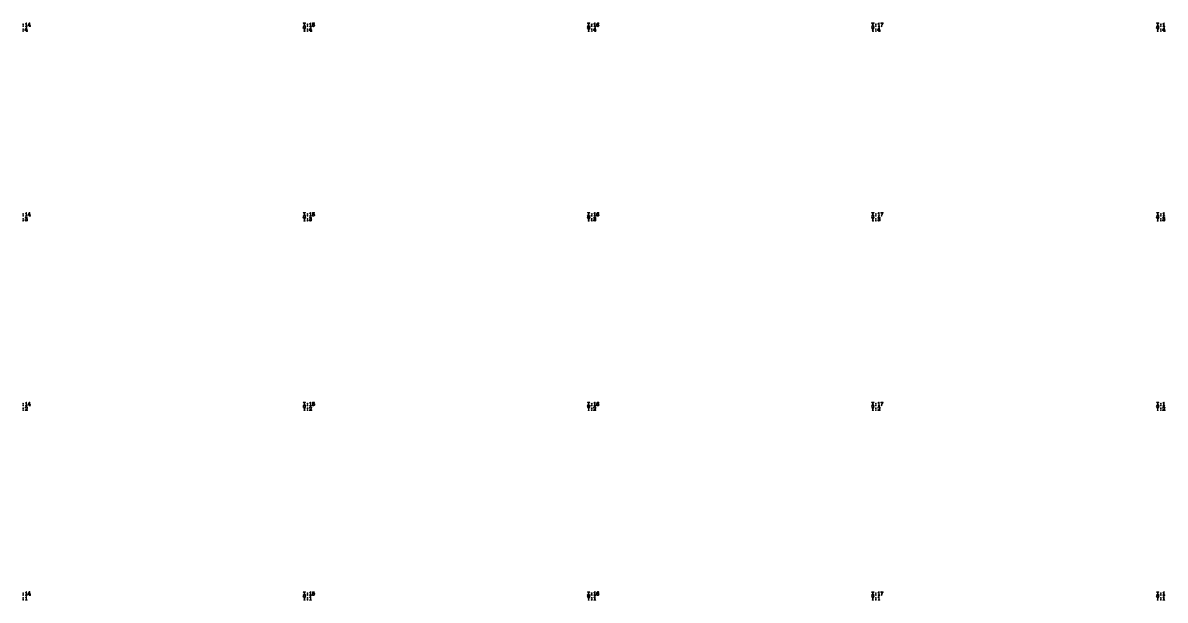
# Model space of a CAD drawing. Extents: x 3411 to 238236, y 6926 to 86361.
# Drawn here: x 175054 to 187104, y 19673 to 25762 of the extents above; entities that cross this region are included whole.
import ezdxf

# ---------------------------------------------------------------- set-up
doc = ezdxf.new("R2010")
doc.units = 13
doc.header["$MEASUREMENT"] = 0
doc.layers.add('L3D0 Base', color=3, linetype='Continuous')

msp = doc.modelspace()

# ---------------------------------------------------------------- linework, layer by layer
at = {"layer": 'L3D0 Base', "lineweight": 0}
for points in [[(175058, 25751), (175055, 25749), (175054, 25746), (175055, 25743), (175058, 25741), (175061, 25743), (175062, 25746), (175061, 25749)], [(175058, 25731), (175055, 25730), (175054, 25727), (175055, 25724), (175058, 25723), (175061, 25724), (175062, 25727), (175061, 25730)], [(175058, 25700), (175055, 25699), (175054, 25696), (175055, 25693), (175058, 25692), (175061, 25693), (175062, 25696), (175061, 25699)], [(175058, 25681), (175055, 25680), (175054, 25677), (175055, 25674), (175058, 25672), (175061, 25674), (175062, 25677), (175061, 25680)], [(175094, 25713), (175093, 25713), (175091, 25712), (175089, 25711), (175076, 25689), (175075, 25686), (175076, 25684), (175079, 25683), (175093, 25683), (175093, 25678), (175089, 25678), (175087, 25674), (175089, 25672), (175100, 25672), (175104, 25674), (175103, 25677), (175102, 25677), (175100, 25678), (175097, 25678), (175097, 25683), (175101, 25683), (175104, 25685), (175101, 25688), (175097, 25688), (175081, 25688), (175093, 25707), (175097, 25710), (175097, 25712)], [(175091, 25762), (175089, 25761), (175087, 25757), (175082, 25755), (175080, 25752), (175089, 25752), (175089, 25727), (175083, 25727), (175080, 25725), (175083, 25723), (175098, 25723), (175101, 25725), (175100, 25727), (175100, 25727), (175098, 25727), (175093, 25727), (175093, 25759)], [(175080, 25752), (175082, 25750), (175083, 25750), (175089, 25752)], [(175097, 25710), (175093, 25707), (175093, 25688), (175081, 25688), (175097, 25688)], [(175126, 25762), (175125, 25762), (175123, 25762), (175122, 25761), (175108, 25738), (175107, 25736), (175108, 25734), (175111, 25733), (175125, 25733), (175125, 25727), (175122, 25727), (175119, 25725), (175122, 25723), (175132, 25723), (175135, 25725), (175135, 25727), (175134, 25727), (175132, 25727), (175129, 25727), (175129, 25733), (175134, 25733), (175136, 25735), (175134, 25738), (175129, 25738), (175113, 25738), (175125, 25757), (175129, 25759), (175129, 25762)], [(175129, 25759), (175125, 25757), (175125, 25738), (175113, 25738), (175129, 25738)], [(178019, 25712), (178012, 25712), (178009, 25710), (178012, 25707), (178013, 25707), (178022, 25688), (178024, 25694), (178019, 25707), (178021, 25710)], [(178022, 25743), (178014, 25727), (178012, 25727), (178010, 25725), (178012, 25723), (178019, 25723), (178022, 25725), (178019, 25727), (178024, 25738)], [(178019, 25762), (178013, 25762), (178011, 25759), (178013, 25757), (178015, 25757), (178022, 25743), (178024, 25738), (178029, 25727), (178027, 25727), (178027, 25725), (178029, 25723), (178036, 25723), (178039, 25725), (178036, 25727), (178035, 25727), (178026, 25743), (178024, 25749), (178020, 25757), (178022, 25759)], [(178036, 25712), (178030, 25712), (178027, 25710), (178029, 25707), (178024, 25694), (178022, 25688), (178022, 25678), (178021, 25678), (178018, 25674), (178019, 25673), (178019, 25673), (178021, 25672), (178028, 25672), (178031, 25674), (178030, 25677), (178029, 25677), (178028, 25678), (178027, 25678), (178027, 25688), (178036, 25707), (178036, 25707), (178040, 25710)], [(178034, 25762), (178028, 25762), (178025, 25759), (178027, 25757), (178024, 25749), (178026, 25743), (178033, 25757), (178034, 25757), (178037, 25759)], [(178057, 25751), (178054, 25749), (178052, 25746), (178054, 25743), (178057, 25741), (178059, 25743), (178061, 25746), (178059, 25749)], [(178057, 25731), (178054, 25730), (178052, 25727), (178054, 25724), (178057, 25723), (178059, 25724), (178061, 25727), (178059, 25730)], [(178057, 25700), (178054, 25699), (178052, 25696), (178054, 25693), (178057, 25692), (178059, 25693), (178061, 25696), (178059, 25699)], [(178057, 25681), (178054, 25680), (178052, 25677), (178054, 25674), (178057, 25672), (178059, 25674), (178061, 25677), (178059, 25680)], [(178093, 25713), (178091, 25713), (178089, 25712), (178089, 25711), (178075, 25689), (178074, 25686), (178075, 25684), (178077, 25683), (178092, 25683), (178092, 25678), (178089, 25678), (178086, 25674), (178089, 25672), (178099, 25672), (178102, 25674), (178101, 25677), (178100, 25677), (178099, 25678), (178096, 25678), (178096, 25683), (178100, 25683), (178103, 25685), (178100, 25688), (178096, 25688), (178079, 25688), (178092, 25707), (178096, 25710), (178095, 25712)], [(178089, 25762), (178087, 25761), (178086, 25757), (178082, 25755), (178079, 25752), (178087, 25752), (178087, 25727), (178082, 25727), (178079, 25725), (178082, 25723), (178097, 25723), (178100, 25725), (178100, 25727), (178098, 25727), (178097, 25727), (178092, 25727), (178092, 25759)], [(178079, 25752), (178081, 25750), (178082, 25750), (178087, 25752)], [(178096, 25710), (178092, 25707), (178092, 25688), (178079, 25688), (178096, 25688)], [(178110, 25735), (178109, 25734), (178107, 25732), (178108, 25730), (178111, 25725), (178114, 25723), (178120, 25722), (178124, 25723), (178130, 25726), (178120, 25727), (178117, 25727), (178113, 25730), (178114, 25732), (178113, 25734)], [(178128, 25762), (178113, 25762), (178110, 25761), (178110, 25759), (178110, 25742), (178110, 25741), (178110, 25739), (178112, 25739), (178114, 25740), (178116, 25741), (178121, 25743), (178130, 25744), (178115, 25746), (178115, 25757), (178128, 25757), (178131, 25759), (178131, 25761), (178130, 25762)], [(178121, 25748), (178121, 25748), (178115, 25746), (178130, 25744), (178127, 25746)], [(178130, 25744), (178121, 25743), (178122, 25743), (178127, 25741), (178127, 25741), (178128, 25734), (178128, 25734), (178126, 25729), (178125, 25728), (178120, 25727), (178130, 25726), (178132, 25729), (178134, 25734), (178133, 25739)], [(181020, 25743), (181012, 25727), (181011, 25727), (181008, 25725), (181011, 25723), (181018, 25723), (181020, 25725), (181018, 25727), (181022, 25738)], [(181017, 25712), (181011, 25712), (181008, 25710), (181011, 25707), (181011, 25707), (181020, 25688), (181023, 25694), (181017, 25707), (181020, 25710)], [(181018, 25762), (181012, 25762), (181009, 25759), (181012, 25757), (181013, 25757), (181020, 25743), (181022, 25738), (181028, 25727), (181025, 25727), (181025, 25725), (181028, 25723), (181034, 25723), (181037, 25725), (181034, 25727), (181033, 25727), (181025, 25743), (181022, 25749), (181018, 25757), (181021, 25759)], [(181035, 25712), (181029, 25712), (181025, 25710), (181029, 25707), (181023, 25694), (181020, 25688), (181020, 25678), (181019, 25678), (181016, 25674), (181017, 25673), (181018, 25673), (181019, 25672), (181026, 25672), (181029, 25674), (181029, 25677), (181028, 25677), (181026, 25678), (181025, 25678), (181025, 25688), (181034, 25707), (181035, 25707), (181038, 25710)], [(181032, 25762), (181026, 25762), (181023, 25759), (181026, 25757), (181022, 25749), (181025, 25743), (181032, 25757), (181032, 25757), (181036, 25759)], [(181055, 25751), (181052, 25749), (181050, 25746), (181052, 25743), (181055, 25741), (181058, 25743), (181059, 25746), (181058, 25749)], [(181055, 25731), (181052, 25730), (181050, 25727), (181052, 25724), (181055, 25723), (181058, 25724), (181059, 25727), (181058, 25730)], [(181055, 25700), (181052, 25699), (181050, 25696), (181052, 25693), (181055, 25692), (181058, 25693), (181059, 25696), (181058, 25699)], [(181055, 25681), (181052, 25680), (181050, 25677), (181052, 25674), (181055, 25672), (181058, 25674), (181059, 25677), (181058, 25680)], [(181092, 25713), (181089, 25713), (181088, 25712), (181087, 25711), (181073, 25689), (181072, 25686), (181073, 25684), (181075, 25683), (181090, 25683), (181090, 25678), (181087, 25678), (181084, 25674), (181087, 25672), (181097, 25672), (181100, 25674), (181099, 25677), (181099, 25677), (181097, 25678), (181094, 25678), (181094, 25683), (181099, 25683), (181101, 25685), (181099, 25688), (181094, 25688), (181078, 25688), (181090, 25707), (181094, 25710), (181094, 25712)], [(181088, 25762), (181085, 25761), (181084, 25757), (181080, 25755), (181077, 25752), (181085, 25752), (181085, 25727), (181080, 25727), (181078, 25725), (181080, 25723), (181096, 25723), (181098, 25725), (181098, 25727), (181096, 25727), (181096, 25727), (181090, 25727), (181090, 25759)], [(181077, 25752), (181079, 25750), (181080, 25750), (181085, 25752)], [(181094, 25710), (181090, 25707), (181090, 25688), (181078, 25688), (181094, 25688)], [(181123, 25762), (181120, 25762), (181116, 25760), (181111, 25756), (181109, 25753), (181106, 25748), (181106, 25741), (181106, 25738), (181107, 25732), (181107, 25731), (181110, 25726), (181119, 25727), (181115, 25728), (181112, 25733), (181112, 25737), (181114, 25741), (181114, 25741), (181120, 25743), (181128, 25745), (181111, 25745), (181113, 25749), (181116, 25754), (181117, 25755), (181123, 25758), (181129, 25760), (181128, 25761)], [(181128, 25745), (181120, 25743), (181120, 25743), (181125, 25741), (181125, 25741), (181127, 25735), (181127, 25734), (181124, 25729), (181124, 25729), (181119, 25727), (181110, 25726), (181114, 25723), (181119, 25722), (181124, 25723), (181128, 25726), (181131, 25729), (181132, 25735), (181131, 25739)], [(181120, 25748), (181117, 25748), (181111, 25745), (181128, 25745), (181125, 25747)], [(181129, 25760), (181123, 25758), (181125, 25757), (181124, 25755), (181125, 25753), (181127, 25752), (181130, 25753), (181131, 25755)], [(184015, 25712), (184009, 25712), (184006, 25710), (184009, 25707), (184010, 25707), (184018, 25688), (184021, 25694), (184016, 25707), (184018, 25710)], [(184017, 25762), (184011, 25762), (184007, 25759), (184011, 25757), (184011, 25757), (184018, 25743), (184021, 25738), (184026, 25727), (184025, 25727), (184024, 25725), (184026, 25723), (184032, 25723), (184035, 25725), (184032, 25727), (184032, 25727), (184024, 25743), (184021, 25749), (184017, 25757), (184019, 25759)], [(184018, 25743), (184011, 25727), (184010, 25727), (184007, 25725), (184010, 25723), (184016, 25723), (184018, 25725), (184016, 25727), (184021, 25738)], [(184033, 25712), (184027, 25712), (184025, 25710), (184027, 25707), (184021, 25694), (184018, 25688), (184018, 25678), (184018, 25678), (184014, 25674), (184015, 25673), (184016, 25673), (184018, 25672), (184025, 25672), (184028, 25674), (184027, 25677), (184026, 25677), (184025, 25678), (184024, 25678), (184024, 25688), (184032, 25707), (184033, 25707), (184036, 25710)], [(184031, 25762), (184025, 25762), (184022, 25759), (184025, 25757), (184021, 25749), (184024, 25743), (184030, 25757), (184031, 25757), (184034, 25759)], [(184053, 25751), (184050, 25749), (184049, 25746), (184050, 25743), (184053, 25741), (184057, 25743), (184057, 25746), (184057, 25749)], [(184053, 25731), (184050, 25730), (184049, 25727), (184050, 25724), (184053, 25723), (184057, 25724), (184057, 25727), (184057, 25730)], [(184053, 25700), (184050, 25699), (184049, 25696), (184050, 25693), (184053, 25692), (184057, 25693), (184057, 25696), (184057, 25699)], [(184053, 25681), (184050, 25680), (184049, 25677), (184050, 25674), (184053, 25672), (184057, 25674), (184057, 25677), (184057, 25680)], [(184090, 25713), (184088, 25713), (184086, 25712), (184085, 25711), (184071, 25689), (184071, 25686), (184071, 25684), (184074, 25683), (184088, 25683), (184088, 25678), (184085, 25678), (184082, 25674), (184085, 25672), (184096, 25672), (184099, 25674), (184099, 25677), (184097, 25677), (184096, 25678), (184092, 25678), (184092, 25683), (184097, 25683), (184099, 25685), (184097, 25688), (184092, 25688), (184077, 25688), (184088, 25707), (184092, 25710), (184092, 25712)], [(184087, 25762), (184085, 25761), (184082, 25757), (184078, 25755), (184075, 25752), (184084, 25752), (184084, 25727), (184079, 25727), (184076, 25725), (184079, 25723), (184094, 25723), (184096, 25725), (184096, 25727), (184095, 25727), (184094, 25727), (184088, 25727), (184088, 25759)], [(184075, 25752), (184078, 25750), (184078, 25750), (184084, 25752)], [(184092, 25710), (184088, 25707), (184088, 25688), (184077, 25688), (184092, 25688)], [(184106, 25762), (184105, 25762), (184104, 25761), (184104, 25759), (184104, 25757), (184124, 25757), (184120, 25753), (184117, 25748), (184116, 25745), (184113, 25739), (184113, 25738), (184112, 25731), (184112, 25731), (184112, 25725), (184114, 25722), (184116, 25723), (184116, 25725), (184117, 25731), (184118, 25737), (184120, 25741), (184122, 25746), (184123, 25748), (184126, 25752), (184130, 25757), (184131, 25758), (184131, 25759), (184131, 25761), (184130, 25762), (184128, 25762), (184109, 25762)], [(184104, 25757), (184104, 25755), (184105, 25755), (184106, 25754), (184109, 25755), (184109, 25757), (184124, 25757)], [(187020, 25712), (187014, 25712), (187011, 25710), (187014, 25707), (187015, 25707), (187023, 25688), (187026, 25694), (187020, 25707), (187023, 25710)], [(187021, 25762), (187015, 25762), (187012, 25759), (187015, 25757), (187016, 25757), (187023, 25743), (187026, 25738), (187030, 25727), (187029, 25727), (187028, 25725), (187031, 25723), (187037, 25723), (187041, 25725), (187037, 25727), (187036, 25727), (187028, 25743), (187026, 25749), (187022, 25757), (187024, 25759)], [(187023, 25743), (187016, 25727), (187014, 25727), (187012, 25725), (187014, 25723), (187020, 25723), (187023, 25725), (187021, 25727), (187026, 25738)], [(187038, 25712), (187032, 25712), (187029, 25710), (187031, 25707), (187026, 25694), (187023, 25688), (187023, 25678), (187023, 25678), (187019, 25674), (187020, 25673), (187021, 25673), (187023, 25672), (187030, 25672), (187032, 25674), (187032, 25677), (187030, 25677), (187030, 25678), (187028, 25678), (187028, 25688), (187037, 25707), (187038, 25707), (187041, 25710)], [(187036, 25762), (187030, 25762), (187026, 25759), (187029, 25757), (187026, 25749), (187028, 25743), (187034, 25757), (187036, 25757), (187038, 25759)], [(187058, 25751), (187055, 25749), (187054, 25746), (187055, 25743), (187058, 25741), (187061, 25743), (187062, 25746), (187061, 25749)], [(187058, 25731), (187055, 25730), (187054, 25727), (187055, 25724), (187058, 25723), (187061, 25724), (187062, 25727), (187061, 25730)], [(187058, 25700), (187055, 25699), (187054, 25696), (187055, 25693), (187058, 25692), (187061, 25693), (187062, 25696), (187061, 25699)], [(187058, 25681), (187055, 25680), (187054, 25677), (187055, 25674), (187058, 25672), (187061, 25674), (187062, 25677), (187061, 25680)], [(187094, 25713), (187093, 25713), (187091, 25712), (187090, 25711), (187076, 25689), (187076, 25686), (187076, 25684), (187079, 25683), (187093, 25683), (187093, 25678), (187090, 25678), (187087, 25674), (187090, 25672), (187100, 25672), (187104, 25674), (187103, 25677), (187102, 25677), (187100, 25678), (187097, 25678), (187097, 25683), (187101, 25683), (187104, 25685), (187101, 25688), (187097, 25688), (187081, 25688), (187093, 25707), (187097, 25710), (187097, 25712)], [(187091, 25762), (187089, 25761), (187087, 25757), (187083, 25755), (187080, 25752), (187088, 25752), (187088, 25727), (187083, 25727), (187080, 25725), (187083, 25723), (187098, 25723), (187101, 25725), (187100, 25727), (187100, 25727), (187098, 25727), (187093, 25727), (187093, 25759)], [(187080, 25752), (187083, 25750), (187083, 25750), (187088, 25752)], [(187097, 25710), (187093, 25707), (187093, 25688), (187081, 25688), (187097, 25688)], [(175058, 23751), (175055, 23749), (175054, 23746), (175055, 23743), (175058, 23742), (175061, 23743), (175062, 23746), (175061, 23749)], [(175091, 23763), (175089, 23761), (175087, 23757), (175082, 23755), (175080, 23752), (175089, 23752), (175089, 23728), (175083, 23728), (175080, 23725), (175083, 23723), (175098, 23723), (175101, 23725), (175100, 23727), (175100, 23728), (175098, 23728), (175093, 23728), (175093, 23759)], [(175080, 23752), (175082, 23750), (175083, 23750), (175089, 23752)], [(175126, 23763), (175125, 23763), (175123, 23763), (175122, 23761), (175108, 23738), (175107, 23736), (175108, 23734), (175111, 23733), (175125, 23733), (175125, 23728), (175122, 23728), (175119, 23725), (175122, 23723), (175132, 23723), (175135, 23725), (175135, 23727), (175134, 23728), (175132, 23728), (175129, 23728), (175129, 23733), (175134, 23733), (175136, 23735), (175134, 23738), (175129, 23738), (175113, 23738), (175125, 23758), (175129, 23759), (175129, 23762)], [(175129, 23759), (175125, 23758), (175125, 23738), (175113, 23738), (175129, 23738)], [(178022, 23743), (178014, 23728), (178012, 23728), (178010, 23725), (178012, 23723), (178019, 23723), (178022, 23725), (178019, 23728), (178024, 23738)], [(178019, 23762), (178013, 23762), (178011, 23759), (178013, 23757), (178015, 23757), (178022, 23743), (178024, 23738), (178029, 23728), (178027, 23727), (178027, 23725), (178029, 23723), (178036, 23723), (178039, 23725), (178036, 23728), (178035, 23728), (178026, 23744), (178024, 23749), (178020, 23757), (178022, 23759)], [(178034, 23762), (178028, 23762), (178025, 23759), (178027, 23757), (178024, 23749), (178026, 23744), (178033, 23757), (178034, 23757), (178037, 23759)], [(178057, 23751), (178054, 23749), (178052, 23746), (178054, 23743), (178057, 23742), (178059, 23743), (178061, 23746), (178059, 23749)], [(178089, 23763), (178087, 23761), (178086, 23757), (178082, 23755), (178079, 23752), (178087, 23752), (178087, 23728), (178082, 23728), (178079, 23725), (178082, 23723), (178097, 23723), (178100, 23725), (178100, 23727), (178098, 23728), (178097, 23728), (178092, 23728), (178092, 23759)], [(178079, 23752), (178081, 23750), (178082, 23750), (178087, 23752)], [(178128, 23762), (178113, 23762), (178110, 23761), (178110, 23759), (178110, 23742), (178110, 23741), (178110, 23740), (178112, 23739), (178114, 23740), (178116, 23742), (178121, 23743), (178130, 23744), (178115, 23746), (178115, 23757), (178128, 23757), (178131, 23759), (178131, 23761), (178130, 23762)], [(178121, 23748), (178121, 23748), (178115, 23746), (178130, 23744), (178127, 23747)], [(178130, 23744), (178121, 23743), (178122, 23743), (178127, 23741), (178127, 23741), (178128, 23735), (178128, 23735), (178126, 23729), (178125, 23728), (178120, 23727), (178130, 23726), (178132, 23729), (178134, 23735), (178133, 23739)], [(181020, 23743), (181012, 23728), (181011, 23728), (181008, 23725), (181011, 23723), (181018, 23723), (181020, 23725), (181018, 23728), (181022, 23738)], [(181018, 23762), (181012, 23762), (181009, 23759), (181012, 23757), (181013, 23757), (181020, 23743), (181022, 23738), (181028, 23728), (181025, 23727), (181025, 23725), (181028, 23723), (181034, 23723), (181037, 23725), (181034, 23728), (181033, 23728), (181025, 23744), (181022, 23749), (181018, 23757), (181021, 23759)], [(181032, 23762), (181026, 23762), (181023, 23759), (181026, 23757), (181022, 23749), (181025, 23744), (181032, 23757), (181032, 23757), (181036, 23759)], [(181055, 23751), (181052, 23749), (181050, 23746), (181052, 23743), (181055, 23742), (181058, 23743), (181059, 23746), (181058, 23749)], [(181088, 23763), (181085, 23761), (181084, 23757), (181080, 23755), (181077, 23752), (181085, 23752), (181085, 23728), (181080, 23728), (181078, 23725), (181080, 23723), (181096, 23723), (181098, 23725), (181098, 23727), (181096, 23728), (181096, 23728), (181090, 23728), (181090, 23759)], [(181077, 23752), (181079, 23750), (181080, 23750), (181085, 23752)], [(181123, 23763), (181120, 23763), (181116, 23761), (181111, 23757), (181109, 23753), (181106, 23748), (181106, 23742), (181106, 23738), (181107, 23732), (181107, 23731), (181110, 23726), (181119, 23727), (181115, 23728), (181112, 23733), (181112, 23737), (181114, 23742), (181114, 23742), (181120, 23743), (181128, 23745), (181111, 23745), (181113, 23749), (181116, 23754), (181117, 23756), (181123, 23758), (181129, 23760), (181128, 23761)], [(181128, 23745), (181120, 23743), (181120, 23743), (181125, 23741), (181125, 23741), (181127, 23735), (181127, 23735), (181124, 23729), (181124, 23729), (181119, 23727), (181110, 23726), (181114, 23723), (181119, 23722), (181124, 23723), (181128, 23726), (181131, 23729), (181132, 23735), (181131, 23740)], [(181120, 23749), (181117, 23748), (181111, 23745), (181128, 23745), (181125, 23747)], [(181129, 23760), (181123, 23758), (181125, 23757), (181124, 23756), (181125, 23753), (181127, 23752), (181130, 23753), (181131, 23756)], [(184017, 23762), (184011, 23762), (184007, 23759), (184011, 23757), (184011, 23757), (184018, 23743), (184021, 23738), (184026, 23728), (184025, 23727), (184024, 23725), (184026, 23723), (184032, 23723), (184035, 23725), (184032, 23728), (184032, 23728), (184024, 23744), (184021, 23749), (184017, 23757), (184019, 23759)], [(184018, 23743), (184011, 23728), (184010, 23728), (184007, 23725), (184010, 23723), (184016, 23723), (184018, 23725), (184016, 23728), (184021, 23738)], [(184031, 23762), (184025, 23762), (184022, 23759), (184025, 23757), (184021, 23749), (184024, 23744), (184030, 23757), (184031, 23757), (184034, 23759)], [(184053, 23751), (184050, 23749), (184049, 23746), (184050, 23743), (184053, 23742), (184057, 23743), (184057, 23746), (184057, 23749)], [(184087, 23763), (184085, 23761), (184082, 23757), (184078, 23755), (184075, 23752), (184084, 23752), (184084, 23728), (184079, 23728), (184076, 23725), (184079, 23723), (184094, 23723), (184096, 23725), (184096, 23727), (184095, 23728), (184094, 23728), (184088, 23728), (184088, 23759)], [(184075, 23752), (184078, 23750), (184078, 23750), (184084, 23752)], [(184106, 23763), (184105, 23763), (184104, 23761), (184104, 23759), (184104, 23757), (184124, 23757), (184120, 23753), (184117, 23749), (184116, 23745), (184113, 23739), (184113, 23738), (184112, 23731), (184112, 23731), (184112, 23725), (184114, 23722), (184116, 23723), (184116, 23725), (184117, 23731), (184118, 23737), (184120, 23741), (184122, 23746), (184123, 23748), (184126, 23752), (184130, 23757), (184131, 23758), (184131, 23759), (184131, 23761), (184130, 23762), (184128, 23762), (184109, 23762)], [(184104, 23757), (184104, 23756), (184105, 23755), (184106, 23754), (184109, 23755), (184109, 23757), (184124, 23757)], [(187021, 23762), (187015, 23762), (187012, 23759), (187015, 23757), (187016, 23757), (187023, 23743), (187026, 23738), (187030, 23728), (187029, 23727), (187028, 23725), (187031, 23723), (187037, 23723), (187041, 23725), (187037, 23728), (187036, 23728), (187028, 23744), (187026, 23749), (187022, 23757), (187024, 23759)], [(187023, 23743), (187016, 23728), (187014, 23728), (187012, 23725), (187014, 23723), (187020, 23723), (187023, 23725), (187021, 23728), (187026, 23738)], [(187036, 23762), (187030, 23762), (187026, 23759), (187029, 23757), (187026, 23749), (187028, 23744), (187034, 23757), (187036, 23757), (187038, 23759)], [(187058, 23751), (187055, 23749), (187054, 23746), (187055, 23743), (187058, 23742), (187061, 23743), (187062, 23746), (187061, 23749)], [(187091, 23763), (187089, 23761), (187087, 23757), (187083, 23755), (187080, 23752), (187088, 23752), (187088, 23728), (187083, 23728), (187080, 23725), (187083, 23723), (187098, 23723), (187101, 23725), (187100, 23727), (187100, 23728), (187098, 23728), (187093, 23728), (187093, 23759)], [(187080, 23752), (187083, 23750), (187083, 23750), (187088, 23752)], [(175058, 23731), (175055, 23730), (175054, 23727), (175055, 23724), (175058, 23723), (175061, 23724), (175062, 23727), (175061, 23730)], [(175058, 23700), (175055, 23699), (175054, 23696), (175055, 23693), (175058, 23692), (175061, 23693), (175062, 23696), (175061, 23699)], [(175058, 23682), (175055, 23680), (175054, 23677), (175055, 23674), (175058, 23672), (175061, 23674), (175062, 23677), (175061, 23680)], [(175079, 23685), (175078, 23684), (175076, 23682), (175077, 23679), (175080, 23675), (175084, 23673), (175090, 23672), (175095, 23673), (175100, 23675), (175090, 23677), (175086, 23678), (175082, 23680), (175082, 23682), (175082, 23684)], [(175081, 23710), (175079, 23705), (175079, 23702), (175082, 23701), (175083, 23702), (175085, 23705), (175084, 23706), (175085, 23706), (175090, 23708)], [(175090, 23713), (175086, 23712), (175082, 23710), (175081, 23710), (175090, 23708), (175095, 23706), (175097, 23703), (175094, 23698), (175089, 23696), (175086, 23696), (175084, 23694), (175087, 23691), (175090, 23691), (175091, 23691), (175096, 23689), (175098, 23684), (175096, 23679), (175096, 23678), (175090, 23677), (175100, 23675), (175102, 23678), (175104, 23684), (175104, 23684), (175102, 23690), (175101, 23690), (175097, 23694), (175100, 23698), (175102, 23703), (175101, 23705), (175099, 23710), (175096, 23711)], [(178019, 23712), (178012, 23712), (178009, 23710), (178012, 23707), (178013, 23707), (178022, 23689), (178024, 23694), (178019, 23707), (178021, 23710)], [(178036, 23712), (178030, 23712), (178027, 23710), (178029, 23707), (178024, 23694), (178022, 23689), (178022, 23678), (178021, 23678), (178018, 23675), (178019, 23673), (178019, 23673), (178021, 23672), (178028, 23672), (178031, 23675), (178030, 23677), (178029, 23678), (178028, 23678), (178027, 23678), (178027, 23689), (178036, 23707), (178036, 23707), (178040, 23710)], [(178057, 23731), (178054, 23730), (178052, 23727), (178054, 23724), (178057, 23723), (178059, 23724), (178061, 23727), (178059, 23730)], [(178057, 23700), (178054, 23699), (178052, 23696), (178054, 23693), (178057, 23692), (178059, 23693), (178061, 23696), (178059, 23699)], [(178057, 23682), (178054, 23680), (178052, 23677), (178054, 23674), (178057, 23672), (178059, 23674), (178061, 23677), (178059, 23680)], [(178079, 23685), (178076, 23684), (178075, 23682), (178075, 23679), (178079, 23675), (178082, 23673), (178089, 23672), (178093, 23673), (178098, 23675), (178089, 23677), (178084, 23678), (178081, 23680), (178082, 23682), (178080, 23684)], [(178079, 23710), (178077, 23705), (178078, 23702), (178080, 23701), (178082, 23702), (178083, 23705), (178082, 23706), (178083, 23706), (178089, 23708)], [(178089, 23713), (178085, 23712), (178080, 23710), (178079, 23710), (178089, 23708), (178093, 23706), (178095, 23703), (178093, 23698), (178088, 23696), (178084, 23696), (178082, 23694), (178086, 23691), (178089, 23691), (178089, 23691), (178095, 23689), (178097, 23684), (178095, 23679), (178094, 23678), (178089, 23677), (178098, 23675), (178100, 23678), (178102, 23684), (178102, 23684), (178100, 23690), (178100, 23690), (178096, 23694), (178099, 23698), (178100, 23703), (178100, 23705), (178097, 23710), (178094, 23711)], [(178110, 23735), (178109, 23735), (178107, 23732), (178108, 23730), (178111, 23725), (178114, 23723), (178120, 23722), (178124, 23723), (178130, 23726), (178120, 23727), (178117, 23727), (178113, 23730), (178114, 23732), (178113, 23735)], [(181017, 23712), (181011, 23712), (181008, 23710), (181011, 23707), (181011, 23707), (181020, 23689), (181023, 23694), (181017, 23707), (181020, 23710)], [(181035, 23712), (181029, 23712), (181025, 23710), (181029, 23707), (181023, 23694), (181020, 23689), (181020, 23678), (181019, 23678), (181016, 23675), (181017, 23673), (181018, 23673), (181019, 23672), (181026, 23672), (181029, 23675), (181029, 23677), (181028, 23678), (181026, 23678), (181025, 23678), (181025, 23689), (181034, 23707), (181035, 23707), (181038, 23710)], [(181055, 23731), (181052, 23730), (181050, 23727), (181052, 23724), (181055, 23723), (181058, 23724), (181059, 23727), (181058, 23730)], [(181055, 23700), (181052, 23699), (181050, 23696), (181052, 23693), (181055, 23692), (181058, 23693), (181059, 23696), (181058, 23699)], [(181055, 23682), (181052, 23680), (181050, 23677), (181052, 23674), (181055, 23672), (181058, 23674), (181059, 23677), (181058, 23680)], [(181077, 23685), (181075, 23684), (181074, 23682), (181074, 23679), (181078, 23675), (181081, 23673), (181087, 23672), (181092, 23673), (181096, 23675), (181087, 23677), (181082, 23678), (181079, 23680), (181080, 23682), (181079, 23684)], [(181078, 23710), (181075, 23705), (181076, 23702), (181078, 23701), (181081, 23702), (181082, 23705), (181081, 23706), (181082, 23706), (181087, 23708)], [(181087, 23713), (181083, 23712), (181078, 23710), (181078, 23710), (181087, 23708), (181092, 23706), (181093, 23703), (181091, 23698), (181086, 23696), (181082, 23696), (181082, 23694), (181084, 23691), (181087, 23691), (181088, 23691), (181093, 23689), (181096, 23684), (181093, 23679), (181092, 23678), (181087, 23677), (181096, 23675), (181099, 23678), (181100, 23684), (181100, 23684), (181099, 23690), (181099, 23690), (181094, 23694), (181097, 23698), (181099, 23703), (181099, 23705), (181096, 23710), (181092, 23711)], [(184015, 23712), (184009, 23712), (184006, 23710), (184009, 23707), (184010, 23707), (184018, 23689), (184021, 23694), (184016, 23707), (184018, 23710)], [(184033, 23712), (184027, 23712), (184025, 23710), (184027, 23707), (184021, 23694), (184018, 23689), (184018, 23678), (184018, 23678), (184014, 23675), (184015, 23673), (184016, 23673), (184018, 23672), (184025, 23672), (184028, 23675), (184027, 23677), (184026, 23678), (184025, 23678), (184024, 23678), (184024, 23689), (184032, 23707), (184033, 23707), (184036, 23710)], [(184053, 23731), (184050, 23730), (184049, 23727), (184050, 23724), (184053, 23723), (184057, 23724), (184057, 23727), (184057, 23730)], [(184053, 23700), (184050, 23699), (184049, 23696), (184050, 23693), (184053, 23692), (184057, 23693), (184057, 23696), (184057, 23699)], [(184053, 23682), (184050, 23680), (184049, 23677), (184050, 23674), (184053, 23672), (184057, 23674), (184057, 23677), (184057, 23680)], [(184075, 23685), (184073, 23684), (184072, 23682), (184072, 23679), (184076, 23675), (184080, 23673), (184085, 23672), (184091, 23673), (184095, 23675), (184085, 23677), (184081, 23678), (184078, 23680), (184078, 23682), (184078, 23684)], [(184076, 23710), (184074, 23705), (184074, 23702), (184077, 23701), (184079, 23702), (184080, 23705), (184079, 23706), (184080, 23706), (184085, 23708)], [(184085, 23713), (184081, 23712), (184077, 23710), (184076, 23710), (184085, 23708), (184090, 23706), (184092, 23703), (184090, 23698), (184085, 23696), (184081, 23696), (184080, 23694), (184082, 23691), (184085, 23691), (184086, 23691), (184092, 23689), (184094, 23684), (184092, 23679), (184091, 23678), (184085, 23677), (184095, 23675), (184097, 23678), (184099, 23684), (184099, 23684), (184097, 23690), (184097, 23690), (184092, 23694), (184095, 23698), (184097, 23703), (184097, 23705), (184094, 23710), (184092, 23711)], [(187020, 23712), (187014, 23712), (187011, 23710), (187014, 23707), (187015, 23707), (187023, 23689), (187026, 23694), (187020, 23707), (187023, 23710)], [(187038, 23712), (187032, 23712), (187029, 23710), (187031, 23707), (187026, 23694), (187023, 23689), (187023, 23678), (187023, 23678), (187019, 23675), (187020, 23673), (187021, 23673), (187023, 23672), (187030, 23672), (187032, 23675), (187032, 23677), (187030, 23678), (187030, 23678), (187028, 23678), (187028, 23689), (187037, 23707), (187038, 23707), (187041, 23710)], [(187058, 23731), (187055, 23730), (187054, 23727), (187055, 23724), (187058, 23723), (187061, 23724), (187062, 23727), (187061, 23730)], [(187058, 23700), (187055, 23699), (187054, 23696), (187055, 23693), (187058, 23692), (187061, 23693), (187062, 23696), (187061, 23699)], [(187058, 23682), (187055, 23680), (187054, 23677), (187055, 23674), (187058, 23672), (187061, 23674), (187062, 23677), (187061, 23680)], [(187079, 23685), (187077, 23684), (187076, 23682), (187077, 23679), (187080, 23675), (187084, 23673), (187090, 23672), (187095, 23673), (187100, 23675), (187090, 23677), (187086, 23678), (187082, 23680), (187083, 23682), (187082, 23684)], [(187080, 23710), (187078, 23705), (187079, 23702), (187082, 23701), (187083, 23702), (187084, 23705), (187084, 23706), (187084, 23706), (187090, 23708)], [(187090, 23713), (187086, 23712), (187082, 23710), (187080, 23710), (187090, 23708), (187095, 23706), (187097, 23703), (187094, 23698), (187089, 23696), (187085, 23696), (187084, 23694), (187087, 23691), (187090, 23691), (187091, 23691), (187096, 23689), (187098, 23684), (187096, 23679), (187096, 23678), (187090, 23677), (187100, 23675), (187102, 23678), (187104, 23684), (187104, 23684), (187102, 23690), (187101, 23690), (187097, 23694), (187100, 23698), (187102, 23703), (187101, 23705), (187098, 23710), (187096, 23711)], [(175058, 21751), (175055, 21749), (175054, 21746), (175055, 21743), (175058, 21742), (175061, 21743), (175062, 21746), (175061, 21749)], [(175058, 21731), (175055, 21730), (175054, 21727), (175055, 21724), (175058, 21723), (175061, 21724), (175062, 21727), (175061, 21731)], [(175058, 21701), (175055, 21700), (175054, 21696), (175055, 21693), (175058, 21692), (175061, 21693), (175062, 21696), (175061, 21700)], [(175089, 21713), (175085, 21712), (175080, 21710), (175079, 21707), (175077, 21702), (175078, 21699), (175080, 21698), (175082, 21699), (175083, 21702), (175082, 21703), (175085, 21707), (175089, 21708), (175099, 21709), (175095, 21712)], [(175099, 21709), (175089, 21708), (175090, 21708), (175095, 21706), (175096, 21705), (175098, 21700), (175098, 21699), (175096, 21694), (175091, 21689), (175078, 21677), (175077, 21675), (175080, 21673), (175100, 21673), (175103, 21673), (175103, 21676), (175103, 21678), (175086, 21678), (175086, 21678), (175091, 21682), (175093, 21683), (175097, 21687), (175099, 21689), (175102, 21695), (175103, 21700), (175102, 21704)], [(175091, 21763), (175089, 21761), (175087, 21758), (175082, 21755), (175080, 21752), (175089, 21752), (175089, 21728), (175083, 21728), (175080, 21725), (175083, 21723), (175098, 21723), (175101, 21725), (175100, 21727), (175100, 21728), (175098, 21728), (175093, 21728), (175093, 21759)], [(175080, 21752), (175082, 21750), (175083, 21750), (175089, 21752)], [(175126, 21763), (175125, 21763), (175123, 21763), (175122, 21761), (175108, 21738), (175107, 21736), (175108, 21734), (175111, 21733), (175125, 21733), (175125, 21728), (175122, 21728), (175119, 21725), (175122, 21723), (175132, 21723), (175135, 21725), (175135, 21727), (175134, 21728), (175132, 21728), (175129, 21728), (175129, 21733), (175134, 21733), (175136, 21735), (175134, 21738), (175129, 21738), (175113, 21738), (175125, 21758), (175129, 21759), (175129, 21762)], [(175129, 21759), (175125, 21758), (175125, 21738), (175113, 21738), (175129, 21738)], [(178019, 21712), (178012, 21712), (178009, 21710), (178012, 21707), (178013, 21707), (178022, 21689), (178024, 21694), (178019, 21707), (178021, 21710)], [(178022, 21744), (178014, 21728), (178012, 21728), (178010, 21725), (178012, 21723), (178019, 21723), (178022, 21725), (178019, 21728), (178024, 21738)], [(178019, 21762), (178013, 21762), (178011, 21759), (178013, 21757), (178015, 21757), (178022, 21744), (178024, 21738), (178029, 21728), (178027, 21727), (178027, 21725), (178029, 21723), (178036, 21723), (178039, 21725), (178036, 21728), (178035, 21728), (178026, 21744), (178024, 21749), (178020, 21757), (178022, 21759)], [(178036, 21712), (178030, 21712), (178027, 21710), (178029, 21707), (178024, 21694), (178022, 21689), (178022, 21678), (178021, 21678), (178018, 21675), (178019, 21674), (178019, 21673), (178021, 21673), (178028, 21673), (178031, 21675), (178030, 21677), (178029, 21678), (178028, 21678), (178027, 21678), (178027, 21689), (178036, 21707), (178036, 21707), (178040, 21710)], [(178034, 21762), (178028, 21762), (178025, 21759), (178027, 21757), (178024, 21749), (178026, 21744), (178033, 21757), (178034, 21757), (178037, 21759)], [(178057, 21751), (178054, 21749), (178052, 21746), (178054, 21743), (178057, 21742), (178059, 21743), (178061, 21746), (178059, 21749)], [(178057, 21731), (178054, 21730), (178052, 21727), (178054, 21724), (178057, 21723), (178059, 21724), (178061, 21727), (178059, 21731)], [(178057, 21701), (178054, 21700), (178052, 21696), (178054, 21693), (178057, 21692), (178059, 21693), (178061, 21696), (178059, 21700)], [(178088, 21713), (178084, 21712), (178079, 21710), (178077, 21707), (178075, 21702), (178076, 21699), (178079, 21698), (178081, 21699), (178082, 21702), (178081, 21703), (178083, 21707), (178087, 21708), (178097, 21709), (178093, 21712)], [(178097, 21709), (178087, 21708), (178089, 21708), (178094, 21706), (178094, 21705), (178096, 21700), (178096, 21699), (178094, 21694), (178089, 21689), (178076, 21677), (178075, 21675), (178079, 21673), (178099, 21673), (178101, 21673), (178101, 21676), (178101, 21678), (178084, 21678), (178085, 21678), (178089, 21682), (178091, 21683), (178095, 21687), (178097, 21689), (178100, 21695), (178101, 21700), (178100, 21704)], [(178089, 21763), (178087, 21761), (178086, 21758), (178082, 21755), (178079, 21752), (178087, 21752), (178087, 21728), (178082, 21728), (178079, 21725), (178082, 21723), (178097, 21723), (178100, 21725), (178100, 21727), (178098, 21728), (178097, 21728), (178092, 21728), (178092, 21759)], [(178079, 21752), (178081, 21750), (178082, 21750), (178087, 21752)], [(178110, 21735), (178109, 21735), (178107, 21732), (178108, 21730), (178111, 21725), (178114, 21723), (178120, 21722), (178124, 21723), (178130, 21726), (178120, 21727), (178117, 21727), (178113, 21730), (178114, 21732), (178113, 21735)], [(178128, 21762), (178113, 21762), (178110, 21761), (178110, 21759), (178110, 21742), (178110, 21741), (178110, 21740), (178112, 21739), (178114, 21740), (178116, 21742), (178121, 21743), (178130, 21744), (178115, 21746), (178115, 21757), (178128, 21757), (178131, 21759), (178131, 21761), (178130, 21762)], [(178121, 21748), (178121, 21748), (178115, 21746), (178130, 21744), (178127, 21747)], [(178130, 21744), (178121, 21743), (178122, 21743), (178127, 21741), (178127, 21741), (178128, 21735), (178128, 21735), (178126, 21729), (178125, 21728), (178120, 21727), (178130, 21726), (178132, 21730), (178134, 21735), (178133, 21739)], [(181020, 21744), (181012, 21728), (181011, 21728), (181008, 21725), (181011, 21723), (181018, 21723), (181020, 21725), (181018, 21728), (181022, 21738)], [(181017, 21712), (181011, 21712), (181008, 21710), (181011, 21707), (181011, 21707), (181020, 21689), (181023, 21694), (181017, 21707), (181020, 21710)], [(181018, 21762), (181012, 21762), (181009, 21759), (181012, 21757), (181013, 21757), (181020, 21744), (181022, 21738), (181028, 21728), (181025, 21727), (181025, 21725), (181028, 21723), (181034, 21723), (181037, 21725), (181034, 21728), (181033, 21728), (181025, 21744), (181022, 21749), (181018, 21757), (181021, 21759)], [(181035, 21712), (181029, 21712), (181025, 21710), (181029, 21707), (181023, 21694), (181020, 21689), (181020, 21678), (181019, 21678), (181016, 21675), (181017, 21674), (181018, 21673), (181019, 21673), (181026, 21673), (181029, 21675), (181029, 21677), (181028, 21678), (181026, 21678), (181025, 21678), (181025, 21689), (181034, 21707), (181035, 21707), (181038, 21710)], [(181032, 21762), (181026, 21762), (181023, 21759), (181026, 21757), (181022, 21749), (181025, 21744), (181032, 21757), (181032, 21757), (181036, 21759)], [(181055, 21751), (181052, 21749), (181050, 21746), (181052, 21743), (181055, 21742), (181058, 21743), (181059, 21746), (181058, 21749)], [(181055, 21731), (181052, 21730), (181050, 21727), (181052, 21724), (181055, 21723), (181058, 21724), (181059, 21727), (181058, 21731)], [(181055, 21701), (181052, 21700), (181050, 21696), (181052, 21693), (181055, 21692), (181058, 21693), (181059, 21696), (181058, 21700)], [(181086, 21713), (181082, 21712), (181078, 21710), (181075, 21707), (181074, 21702), (181075, 21699), (181077, 21698), (181079, 21699), (181080, 21702), (181079, 21703), (181082, 21707), (181085, 21708), (181096, 21709), (181092, 21712)], [(181096, 21709), (181085, 21708), (181087, 21708), (181092, 21706), (181093, 21705), (181095, 21700), (181095, 21699), (181092, 21694), (181088, 21689), (181075, 21677), (181074, 21675), (181077, 21673), (181097, 21673), (181099, 21673), (181100, 21676), (181100, 21678), (181082, 21678), (181083, 21678), (181088, 21682), (181089, 21683), (181093, 21687), (181096, 21689), (181099, 21695), (181100, 21700), (181099, 21704)], [(181088, 21763), (181085, 21761), (181084, 21758), (181080, 21755), (181077, 21752), (181085, 21752), (181085, 21728), (181080, 21728), (181078, 21725), (181080, 21723), (181096, 21723), (181098, 21725), (181098, 21727), (181096, 21728), (181096, 21728), (181090, 21728), (181090, 21759)], [(181077, 21752), (181079, 21750), (181080, 21750), (181085, 21752)], [(181123, 21763), (181120, 21763), (181116, 21761), (181111, 21757), (181109, 21753), (181106, 21749), (181106, 21742), (181106, 21738), (181107, 21732), (181107, 21731), (181110, 21726), (181119, 21727), (181115, 21728), (181112, 21733), (181112, 21737), (181114, 21742), (181114, 21742), (181120, 21744), (181128, 21745), (181111, 21745), (181113, 21750), (181116, 21755), (181117, 21756), (181123, 21758), (181129, 21760), (181128, 21761)], [(181128, 21745), (181120, 21744), (181120, 21744), (181125, 21741), (181125, 21741), (181127, 21735), (181127, 21735), (181124, 21729), (181124, 21729), (181119, 21727), (181110, 21726), (181114, 21723), (181119, 21722), (181124, 21723), (181128, 21726), (181131, 21730), (181132, 21735), (181131, 21740)], [(181120, 21749), (181117, 21748), (181111, 21745), (181128, 21745), (181125, 21747)], [(181129, 21760), (181123, 21758), (181125, 21757), (181124, 21756), (181125, 21753), (181127, 21752), (181130, 21753), (181131, 21756)], [(184015, 21712), (184009, 21712), (184006, 21710), (184009, 21707), (184010, 21707), (184018, 21689), (184021, 21694), (184016, 21707), (184018, 21710)], [(184017, 21762), (184011, 21762), (184007, 21759), (184011, 21757), (184011, 21757), (184018, 21744), (184021, 21738), (184026, 21728), (184025, 21727), (184024, 21725), (184026, 21723), (184032, 21723), (184035, 21725), (184032, 21728), (184032, 21728), (184024, 21744), (184021, 21749), (184017, 21757), (184019, 21759)], [(184018, 21744), (184011, 21728), (184010, 21728), (184007, 21725), (184010, 21723), (184016, 21723), (184018, 21725), (184016, 21728), (184021, 21738)], [(184033, 21712), (184027, 21712), (184025, 21710), (184027, 21707), (184021, 21694), (184018, 21689), (184018, 21678), (184018, 21678), (184014, 21675), (184015, 21674), (184016, 21673), (184018, 21673), (184025, 21673), (184028, 21675), (184027, 21677), (184026, 21678), (184025, 21678), (184024, 21678), (184024, 21689), (184032, 21707), (184033, 21707), (184036, 21710)], [(184031, 21762), (184025, 21762), (184022, 21759), (184025, 21757), (184021, 21749), (184024, 21744), (184030, 21757), (184031, 21757), (184034, 21759)], [(184053, 21751), (184050, 21749), (184049, 21746), (184050, 21743), (184053, 21742), (184057, 21743), (184057, 21746), (184057, 21749)], [(184053, 21731), (184050, 21730), (184049, 21727), (184050, 21724), (184053, 21723), (184057, 21724), (184057, 21727), (184057, 21731)], [(184053, 21701), (184050, 21700), (184049, 21696), (184050, 21693), (184053, 21692), (184057, 21693), (184057, 21696), (184057, 21700)], [(184085, 21713), (184081, 21712), (184076, 21710), (184074, 21707), (184072, 21702), (184074, 21699), (184075, 21698), (184078, 21699), (184078, 21702), (184078, 21703), (184081, 21707), (184085, 21708), (184095, 21709), (184090, 21712)], [(184095, 21709), (184085, 21708), (184085, 21708), (184091, 21706), (184092, 21705), (184093, 21700), (184093, 21699), (184091, 21694), (184087, 21689), (184074, 21677), (184072, 21675), (184075, 21673), (184095, 21673), (184098, 21673), (184099, 21676), (184099, 21678), (184081, 21678), (184081, 21678), (184086, 21682), (184088, 21683), (184092, 21687), (184094, 21689), (184097, 21695), (184099, 21700), (184098, 21704)], [(184087, 21763), (184085, 21761), (184082, 21758), (184078, 21755), (184075, 21752), (184084, 21752), (184084, 21728), (184079, 21728), (184076, 21725), (184079, 21723), (184094, 21723), (184096, 21725), (184096, 21727), (184095, 21728), (184094, 21728), (184088, 21728), (184088, 21759)], [(184075, 21752), (184078, 21750), (184078, 21750), (184084, 21752)], [(184106, 21763), (184105, 21763), (184104, 21761), (184104, 21760), (184104, 21757), (184124, 21757), (184120, 21753), (184117, 21749), (184116, 21745), (184113, 21739), (184113, 21738), (184112, 21732), (184112, 21731), (184112, 21725), (184114, 21722), (184116, 21723), (184116, 21725), (184117, 21731), (184118, 21737), (184120, 21742), (184122, 21746), (184123, 21748), (184126, 21752), (184130, 21757), (184131, 21759), (184131, 21759), (184131, 21761), (184130, 21762), (184128, 21762), (184109, 21762)], [(184104, 21757), (184104, 21756), (184105, 21755), (184106, 21754), (184109, 21755), (184109, 21757), (184124, 21757)], [(187020, 21712), (187014, 21712), (187011, 21710), (187014, 21707), (187015, 21707), (187023, 21689), (187026, 21694), (187020, 21707), (187023, 21710)], [(187021, 21762), (187015, 21762), (187012, 21759), (187015, 21757), (187016, 21757), (187023, 21744), (187026, 21738), (187030, 21728), (187029, 21727), (187028, 21725), (187031, 21723), (187037, 21723), (187041, 21725), (187037, 21728), (187036, 21728), (187028, 21744), (187026, 21749), (187022, 21757), (187024, 21759)], [(187023, 21744), (187016, 21728), (187014, 21728), (187012, 21725), (187014, 21723), (187020, 21723), (187023, 21725), (187021, 21728), (187026, 21738)], [(187038, 21712), (187032, 21712), (187029, 21710), (187031, 21707), (187026, 21694), (187023, 21689), (187023, 21678), (187023, 21678), (187019, 21675), (187020, 21674), (187021, 21673), (187023, 21673), (187030, 21673), (187032, 21675), (187032, 21677), (187030, 21678), (187030, 21678), (187028, 21678), (187028, 21689), (187037, 21707), (187038, 21707), (187041, 21710)], [(187036, 21762), (187030, 21762), (187026, 21759), (187029, 21757), (187026, 21749), (187028, 21744), (187034, 21757), (187036, 21757), (187038, 21759)], [(187058, 21751), (187055, 21749), (187054, 21746), (187055, 21743), (187058, 21742), (187061, 21743), (187062, 21746), (187061, 21749)], [(187058, 21731), (187055, 21730), (187054, 21727), (187055, 21724), (187058, 21723), (187061, 21724), (187062, 21727), (187061, 21731)], [(187058, 21701), (187055, 21700), (187054, 21696), (187055, 21693), (187058, 21692), (187061, 21693), (187062, 21696), (187061, 21700)], [(187090, 21713), (187085, 21712), (187080, 21710), (187079, 21707), (187077, 21702), (187078, 21699), (187080, 21698), (187083, 21699), (187083, 21702), (187083, 21703), (187085, 21707), (187089, 21708), (187099, 21709), (187095, 21712)], [(187099, 21709), (187089, 21708), (187090, 21708), (187095, 21706), (187096, 21705), (187098, 21700), (187098, 21699), (187096, 21694), (187091, 21689), (187078, 21677), (187077, 21675), (187080, 21673), (187100, 21673), (187102, 21673), (187103, 21676), (187103, 21678), (187086, 21678), (187086, 21678), (187091, 21682), (187092, 21683), (187097, 21687), (187099, 21689), (187102, 21695), (187103, 21700), (187102, 21704)], [(187091, 21763), (187089, 21761), (187087, 21758), (187083, 21755), (187080, 21752), (187088, 21752), (187088, 21728), (187083, 21728), (187080, 21725), (187083, 21723), (187098, 21723), (187101, 21725), (187100, 21727), (187100, 21728), (187098, 21728), (187093, 21728), (187093, 21759)], [(187080, 21752), (187083, 21750), (187083, 21750), (187088, 21752)], [(175058, 21682), (175055, 21680), (175054, 21677), (175055, 21674), (175058, 21673), (175061, 21674), (175062, 21677), (175061, 21680)], [(175100, 21681), (175098, 21680), (175098, 21678), (175086, 21678), (175103, 21678), (175103, 21680)], [(178057, 21682), (178054, 21680), (178052, 21677), (178054, 21674), (178057, 21673), (178059, 21674), (178061, 21677), (178059, 21680)], [(178099, 21681), (178097, 21680), (178096, 21678), (178084, 21678), (178101, 21678), (178101, 21680)], [(181055, 21682), (181052, 21680), (181050, 21677), (181052, 21674), (181055, 21673), (181058, 21674), (181059, 21677), (181058, 21680)], [(181097, 21681), (181096, 21680), (181095, 21678), (181082, 21678), (181100, 21678), (181099, 21680)], [(184053, 21682), (184050, 21680), (184049, 21677), (184050, 21674), (184053, 21673), (184057, 21674), (184057, 21677), (184057, 21680)], [(184096, 21681), (184094, 21680), (184093, 21678), (184081, 21678), (184099, 21678), (184098, 21680)], [(187058, 21682), (187055, 21680), (187054, 21677), (187055, 21674), (187058, 21673), (187061, 21674), (187062, 21677), (187061, 21680)], [(187100, 21681), (187098, 21680), (187098, 21678), (187086, 21678), (187103, 21678), (187103, 21680)], [(184106, 19763), (184105, 19763), (184104, 19762), (184104, 19760), (184104, 19757), (184124, 19757), (184120, 19753), (184117, 19749), (184116, 19745), (184113, 19739), (184113, 19738), (184112, 19732), (184112, 19732), (184112, 19725), (184114, 19722), (184116, 19723), (184116, 19725), (184117, 19731), (184118, 19737), (184120, 19742), (184122, 19746), (184123, 19748), (184126, 19753), (184130, 19757), (184131, 19759), (184131, 19760), (184131, 19761), (184130, 19762), (184128, 19762), (184109, 19762)], [(175058, 19751), (175055, 19749), (175054, 19746), (175055, 19743), (175058, 19742), (175061, 19743), (175062, 19746), (175061, 19749)], [(175058, 19732), (175055, 19731), (175054, 19728), (175055, 19725), (175058, 19723), (175061, 19725), (175062, 19728), (175061, 19731)], [(175058, 19701), (175055, 19700), (175054, 19696), (175055, 19693), (175058, 19692), (175061, 19693), (175062, 19696), (175061, 19700)], [(175058, 19682), (175055, 19680), (175054, 19677), (175055, 19674), (175058, 19673), (175061, 19674), (175062, 19677), (175061, 19680)], [(175091, 19763), (175089, 19761), (175087, 19758), (175082, 19755), (175080, 19753), (175089, 19753), (175089, 19728), (175083, 19728), (175080, 19725), (175083, 19723), (175098, 19723), (175101, 19725), (175100, 19727), (175100, 19728), (175098, 19728), (175093, 19728), (175093, 19760)], [(175080, 19753), (175082, 19750), (175083, 19750), (175089, 19753)], [(175091, 19713), (175089, 19711), (175087, 19708), (175082, 19705), (175080, 19703), (175089, 19703), (175089, 19678), (175083, 19678), (175080, 19675), (175083, 19673), (175098, 19673), (175101, 19675), (175100, 19677), (175100, 19678), (175098, 19678), (175093, 19678), (175093, 19710)], [(175080, 19703), (175082, 19700), (175083, 19700), (175089, 19703)], [(175126, 19763), (175125, 19763), (175123, 19763), (175122, 19761), (175108, 19739), (175107, 19736), (175108, 19734), (175111, 19734), (175125, 19734), (175125, 19728), (175122, 19728), (175119, 19725), (175122, 19723), (175132, 19723), (175135, 19725), (175135, 19727), (175134, 19728), (175132, 19728), (175129, 19728), (175129, 19734), (175134, 19734), (175136, 19736), (175134, 19739), (175129, 19739), (175113, 19739), (175125, 19758), (175129, 19760), (175129, 19763)], [(175129, 19760), (175125, 19758), (175125, 19739), (175113, 19739), (175129, 19739)], [(178019, 19712), (178012, 19712), (178009, 19710), (178012, 19707), (178013, 19707), (178022, 19689), (178024, 19694), (178019, 19707), (178021, 19710)], [(178022, 19744), (178014, 19728), (178012, 19728), (178010, 19725), (178012, 19723), (178019, 19723), (178022, 19725), (178019, 19728), (178024, 19739)], [(178019, 19762), (178013, 19762), (178011, 19760), (178013, 19757), (178015, 19757), (178022, 19744), (178024, 19739), (178029, 19728), (178027, 19727), (178027, 19725), (178029, 19723), (178036, 19723), (178039, 19725), (178036, 19728), (178035, 19728), (178026, 19744), (178024, 19749), (178020, 19757), (178022, 19760)], [(178036, 19712), (178030, 19712), (178027, 19710), (178029, 19707), (178024, 19694), (178022, 19689), (178022, 19678), (178021, 19678), (178018, 19675), (178019, 19674), (178019, 19673), (178021, 19673), (178028, 19673), (178031, 19675), (178030, 19677), (178029, 19678), (178028, 19678), (178027, 19678), (178027, 19689), (178036, 19707), (178036, 19707), (178040, 19710)], [(178034, 19762), (178028, 19762), (178025, 19760), (178027, 19757), (178024, 19749), (178026, 19744), (178033, 19757), (178034, 19757), (178037, 19760)], [(178057, 19751), (178054, 19749), (178052, 19746), (178054, 19743), (178057, 19742), (178059, 19743), (178061, 19746), (178059, 19749)], [(178057, 19732), (178054, 19731), (178052, 19728), (178054, 19725), (178057, 19723), (178059, 19725), (178061, 19728), (178059, 19731)], [(178057, 19701), (178054, 19700), (178052, 19696), (178054, 19693), (178057, 19692), (178059, 19693), (178061, 19696), (178059, 19700)], [(178057, 19682), (178054, 19680), (178052, 19677), (178054, 19674), (178057, 19673), (178059, 19674), (178061, 19677), (178059, 19680)], [(178089, 19763), (178087, 19761), (178086, 19758), (178082, 19755), (178079, 19753), (178087, 19753), (178087, 19728), (178082, 19728), (178079, 19725), (178082, 19723), (178097, 19723), (178100, 19725), (178100, 19727), (178098, 19728), (178097, 19728), (178092, 19728), (178092, 19760)], [(178079, 19753), (178081, 19750), (178082, 19750), (178087, 19753)], [(178089, 19713), (178087, 19711), (178086, 19708), (178082, 19705), (178079, 19703), (178087, 19703), (178087, 19678), (178082, 19678), (178079, 19675), (178082, 19673), (178097, 19673), (178100, 19675), (178100, 19677), (178098, 19678), (178097, 19678), (178092, 19678), (178092, 19710)], [(178079, 19703), (178081, 19700), (178082, 19700), (178087, 19703)], [(178110, 19735), (178109, 19735), (178107, 19732), (178108, 19730), (178111, 19725), (178114, 19723), (178120, 19722), (178124, 19723), (178130, 19726), (178120, 19727), (178117, 19728), (178113, 19731), (178114, 19732), (178113, 19735)], [(178128, 19762), (178113, 19762), (178110, 19762), (178110, 19759), (178110, 19742), (178110, 19741), (178110, 19740), (178112, 19739), (178114, 19741), (178116, 19742), (178121, 19743), (178130, 19744), (178115, 19747), (178115, 19757), (178128, 19757), (178131, 19760), (178131, 19761), (178130, 19762)], [(178121, 19748), (178121, 19748), (178115, 19747), (178130, 19744), (178127, 19747)], [(178130, 19744), (178121, 19743), (178122, 19743), (178127, 19741), (178127, 19741), (178128, 19735), (178128, 19735), (178126, 19729), (178125, 19728), (178120, 19727), (178130, 19726), (178132, 19730), (178134, 19735), (178133, 19739)], [(181020, 19744), (181012, 19728), (181011, 19728), (181008, 19725), (181011, 19723), (181018, 19723), (181020, 19725), (181018, 19728), (181022, 19739)], [(181017, 19712), (181011, 19712), (181008, 19710), (181011, 19707), (181011, 19707), (181020, 19689), (181023, 19694), (181017, 19707), (181020, 19710)], [(181018, 19762), (181012, 19762), (181009, 19760), (181012, 19757), (181013, 19757), (181020, 19744), (181022, 19739), (181028, 19728), (181025, 19727), (181025, 19725), (181028, 19723), (181034, 19723), (181037, 19725), (181034, 19728), (181033, 19728), (181025, 19744), (181022, 19749), (181018, 19757), (181021, 19760)], [(181035, 19712), (181029, 19712), (181025, 19710), (181029, 19707), (181023, 19694), (181020, 19689), (181020, 19678), (181019, 19678), (181016, 19675), (181017, 19674), (181018, 19673), (181019, 19673), (181026, 19673), (181029, 19675), (181029, 19677), (181028, 19678), (181026, 19678), (181025, 19678), (181025, 19689), (181034, 19707), (181035, 19707), (181038, 19710)], [(181032, 19762), (181026, 19762), (181023, 19760), (181026, 19757), (181022, 19749), (181025, 19744), (181032, 19757), (181032, 19757), (181036, 19760)], [(181055, 19751), (181052, 19749), (181050, 19746), (181052, 19743), (181055, 19742), (181058, 19743), (181059, 19746), (181058, 19749)], [(181055, 19732), (181052, 19731), (181050, 19728), (181052, 19725), (181055, 19723), (181058, 19725), (181059, 19728), (181058, 19731)], [(181055, 19701), (181052, 19700), (181050, 19696), (181052, 19693), (181055, 19692), (181058, 19693), (181059, 19696), (181058, 19700)], [(181055, 19682), (181052, 19680), (181050, 19677), (181052, 19674), (181055, 19673), (181058, 19674), (181059, 19677), (181058, 19680)], [(181088, 19763), (181085, 19761), (181084, 19758), (181080, 19755), (181077, 19753), (181085, 19753), (181085, 19728), (181080, 19728), (181078, 19725), (181080, 19723), (181096, 19723), (181098, 19725), (181098, 19727), (181096, 19728), (181096, 19728), (181090, 19728), (181090, 19760)], [(181077, 19753), (181079, 19750), (181080, 19750), (181085, 19753)], [(181088, 19713), (181085, 19711), (181084, 19708), (181080, 19705), (181077, 19703), (181085, 19703), (181085, 19678), (181080, 19678), (181078, 19675), (181080, 19673), (181096, 19673), (181098, 19675), (181098, 19677), (181096, 19678), (181096, 19678), (181090, 19678), (181090, 19710)], [(181077, 19703), (181079, 19700), (181080, 19700), (181085, 19703)], [(181123, 19763), (181120, 19763), (181116, 19761), (181111, 19757), (181109, 19754), (181106, 19749), (181106, 19742), (181106, 19739), (181107, 19732), (181107, 19732), (181110, 19726), (181119, 19727), (181115, 19728), (181112, 19734), (181112, 19737), (181114, 19742), (181114, 19742), (181120, 19744), (181128, 19745), (181111, 19746), (181113, 19750), (181116, 19755), (181117, 19756), (181123, 19758), (181129, 19761), (181128, 19761)], [(181128, 19745), (181120, 19744), (181120, 19744), (181125, 19742), (181125, 19741), (181127, 19735), (181127, 19735), (181124, 19729), (181124, 19729), (181119, 19727), (181110, 19726), (181114, 19723), (181119, 19722), (181124, 19723), (181128, 19726), (181131, 19730), (181132, 19735), (181131, 19740)], [(181120, 19749), (181117, 19748), (181111, 19746), (181128, 19745), (181125, 19747)], [(181129, 19761), (181123, 19758), (181125, 19757), (181124, 19756), (181125, 19753), (181127, 19753), (181130, 19753), (181131, 19756)], [(184015, 19712), (184009, 19712), (184006, 19710), (184009, 19707), (184010, 19707), (184018, 19689), (184021, 19694), (184016, 19707), (184018, 19710)], [(184017, 19762), (184011, 19762), (184007, 19760), (184011, 19757), (184011, 19757), (184018, 19744), (184021, 19739), (184026, 19728), (184025, 19727), (184024, 19725), (184026, 19723), (184032, 19723), (184035, 19725), (184032, 19728), (184032, 19728), (184024, 19744), (184021, 19749), (184017, 19757), (184019, 19760)], [(184018, 19744), (184011, 19728), (184010, 19728), (184007, 19725), (184010, 19723), (184016, 19723), (184018, 19725), (184016, 19728), (184021, 19739)], [(184033, 19712), (184027, 19712), (184025, 19710), (184027, 19707), (184021, 19694), (184018, 19689), (184018, 19678), (184018, 19678), (184014, 19675), (184015, 19674), (184016, 19673), (184018, 19673), (184025, 19673), (184028, 19675), (184027, 19677), (184026, 19678), (184025, 19678), (184024, 19678), (184024, 19689), (184032, 19707), (184033, 19707), (184036, 19710)], [(184031, 19762), (184025, 19762), (184022, 19760), (184025, 19757), (184021, 19749), (184024, 19744), (184030, 19757), (184031, 19757), (184034, 19760)], [(184053, 19751), (184050, 19749), (184049, 19746), (184050, 19743), (184053, 19742), (184057, 19743), (184057, 19746), (184057, 19749)], [(184053, 19732), (184050, 19731), (184049, 19728), (184050, 19725), (184053, 19723), (184057, 19725), (184057, 19728), (184057, 19731)], [(184053, 19701), (184050, 19700), (184049, 19696), (184050, 19693), (184053, 19692), (184057, 19693), (184057, 19696), (184057, 19700)], [(184053, 19682), (184050, 19680), (184049, 19677), (184050, 19674), (184053, 19673), (184057, 19674), (184057, 19677), (184057, 19680)], [(184087, 19763), (184085, 19761), (184082, 19758), (184078, 19755), (184075, 19753), (184084, 19753), (184084, 19728), (184079, 19728), (184076, 19725), (184079, 19723), (184094, 19723), (184096, 19725), (184096, 19727), (184095, 19728), (184094, 19728), (184088, 19728), (184088, 19760)], [(184075, 19753), (184078, 19750), (184078, 19750), (184084, 19753)], [(184087, 19713), (184085, 19711), (184082, 19708), (184078, 19705), (184075, 19703), (184084, 19703), (184084, 19678), (184079, 19678), (184076, 19675), (184079, 19673), (184094, 19673), (184096, 19675), (184096, 19677), (184095, 19678), (184094, 19678), (184088, 19678), (184088, 19710)], [(184075, 19703), (184078, 19700), (184078, 19700), (184084, 19703)], [(184104, 19757), (184104, 19756), (184105, 19755), (184106, 19754), (184109, 19755), (184109, 19757), (184124, 19757)], [(187020, 19712), (187014, 19712), (187011, 19710), (187014, 19707), (187015, 19707), (187023, 19689), (187026, 19694), (187020, 19707), (187023, 19710)], [(187021, 19762), (187015, 19762), (187012, 19760), (187015, 19757), (187016, 19757), (187023, 19744), (187026, 19739), (187030, 19728), (187029, 19727), (187028, 19725), (187031, 19723), (187037, 19723), (187041, 19725), (187037, 19728), (187036, 19728), (187028, 19744), (187026, 19749), (187022, 19757), (187024, 19760)], [(187023, 19744), (187016, 19728), (187014, 19728), (187012, 19725), (187014, 19723), (187020, 19723), (187023, 19725), (187021, 19728), (187026, 19739)], [(187038, 19712), (187032, 19712), (187029, 19710), (187031, 19707), (187026, 19694), (187023, 19689), (187023, 19678), (187023, 19678), (187019, 19675), (187020, 19674), (187021, 19673), (187023, 19673), (187030, 19673), (187032, 19675), (187032, 19677), (187030, 19678), (187030, 19678), (187028, 19678), (187028, 19689), (187037, 19707), (187038, 19707), (187041, 19710)], [(187036, 19762), (187030, 19762), (187026, 19760), (187029, 19757), (187026, 19749), (187028, 19744), (187034, 19757), (187036, 19757), (187038, 19760)], [(187058, 19751), (187055, 19749), (187054, 19746), (187055, 19743), (187058, 19742), (187061, 19743), (187062, 19746), (187061, 19749)], [(187058, 19732), (187055, 19731), (187054, 19728), (187055, 19725), (187058, 19723), (187061, 19725), (187062, 19728), (187061, 19731)], [(187058, 19701), (187055, 19700), (187054, 19696), (187055, 19693), (187058, 19692), (187061, 19693), (187062, 19696), (187061, 19700)], [(187058, 19682), (187055, 19680), (187054, 19677), (187055, 19674), (187058, 19673), (187061, 19674), (187062, 19677), (187061, 19680)], [(187091, 19763), (187089, 19761), (187087, 19758), (187083, 19755), (187080, 19753), (187088, 19753), (187088, 19728), (187083, 19728), (187080, 19725), (187083, 19723), (187098, 19723), (187101, 19725), (187100, 19727), (187100, 19728), (187098, 19728), (187093, 19728), (187093, 19760)], [(187080, 19753), (187083, 19750), (187083, 19750), (187088, 19753)], [(187091, 19713), (187089, 19711), (187087, 19708), (187083, 19705), (187080, 19703), (187088, 19703), (187088, 19678), (187083, 19678), (187080, 19675), (187083, 19673), (187098, 19673), (187101, 19675), (187100, 19677), (187100, 19678), (187098, 19678), (187093, 19678), (187093, 19710)], [(187080, 19703), (187083, 19700), (187083, 19700), (187088, 19703)]]:
    msp.add_lwpolyline(points, close=True, dxfattribs=at)

doc.saveas('drawing.dxf')
